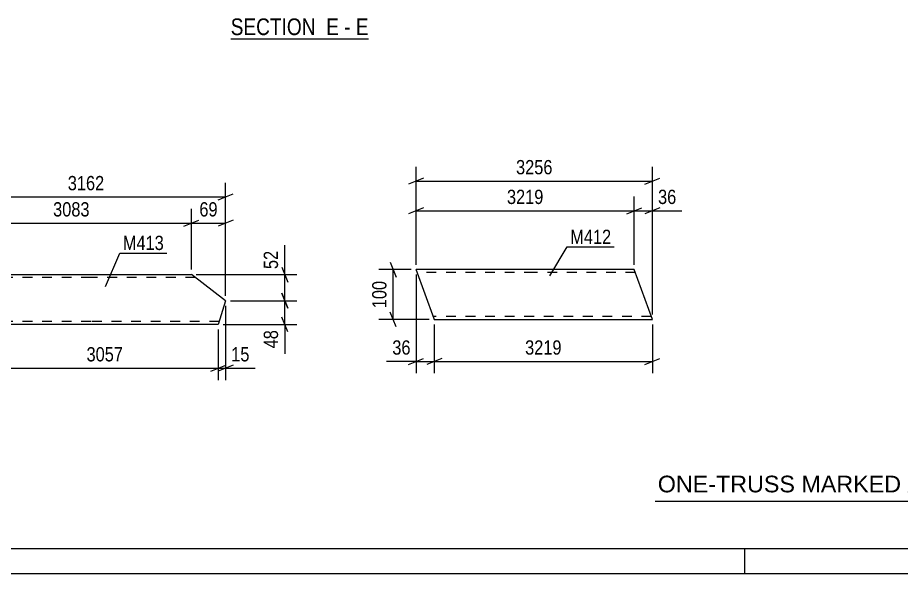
# Model space of a CAD drawing. Header units: millimetres. Extents: x 0 to 841, y 0 to 594.
# Drawn here: x 275.2 to 452.4, y 0 to 111.5 of the extents above; entities that cross this region are included whole.
import ezdxf

# ---------------------------------------------------------------- set-up
doc = ezdxf.new("R2010")
doc.units = ezdxf.units.MM
doc.linetypes.add('DXK_LINE_DOT2', pattern=[3.9198, 1.9599, -1.9599])
doc.styles.add('Arial', font='arial.ttf', dxfattribs={"height": 0.2})
doc.styles.add('Arial Narrow', font='ARIALN.TTF', dxfattribs={"height": 0.2})

# ---------------------------------------------------------------- blocks, each defined once
blk = doc.blocks.new('Unknown-232924716-1133 - 28920')
at = {"color": 5, "linetype": 'Continuous'}
for p, q in [((5, 5), (836, 5)), ((421, 0), (421, 5)), ((0, 0), (841, 0))]:
    blk.add_line(p, q, dxfattribs=at)
blk = doc.blocks.new('Unknown-232924716-15 - 10446')
at = {"color": 6, "linetype": 'Continuous'}
blk.add_line((317.91, 107.24), (345.56, 107.24), dxfattribs=at)
at = {"color": 0, "linetype": 'Continuous'}
for points in [[(336.02, 107.99), (336.02, 111.49), (317.91, 111.49), (317.91, 107.99)], [(339.63, 107.99), (339.63, 111.49), (337.07, 111.49), (337.07, 107.99)], [(341.95, 107.99), (341.95, 111.49), (340.68, 111.49), (340.68, 107.99)], [(345.56, 107.99), (345.56, 111.49), (343, 111.49), (343, 107.99)]]:
    blk.add_wipeout(points, dxfattribs=at)
at = {"color": 7, "linetype": 'Continuous', "style": 'Arial Narrow'}
for s, p in [('SECTION ', (317.91, 107.99)), ('E', (337.07, 107.99)), ('E', (343, 107.99)), ('-', (340.68, 107.99))]:
    blk.add_text(s, height=3.34, dxfattribs=at).set_placement(p)
blk = doc.blocks.new('Part-232924716-19945 - 19944')
at = {"color": 2, "linetype": 'Continuous'}
for p, q in [((358.7, 51.03), (355.09, 60.93)), ((378.73, 60.93), (355.09, 60.93)), ((398.83, 60.93), (378.83, 60.93)), ((402.47, 50.93), (398.83, 60.93)), ((358.73, 50.93), (358.7, 51.03)), ((358.73, 50.93), (378.73, 50.93)), ((378.83, 50.93), (402.47, 50.93))]:
    blk.add_line(p, q, dxfattribs=at)
at = {"color": 7, "linetype": 'DXK_LINE_DOT2'}
for p, q in [((378.73, 60.33), (355.31, 60.33)), ((399.05, 60.33), (378.83, 60.33)), ((378.73, 51.53), (358.51, 51.53)), ((402.25, 51.53), (378.83, 51.53))]:
    blk.add_line(p, q, dxfattribs=at)
blk = doc.blocks.new('Part-232924716-19953 - 19952')
at = {"color": 2, "linetype": 'Continuous'}
for p, q in [((260.92, 56.78), (261.91, 59.93)), ((261.91, 59.93), (289.92, 59.93)), ((290.02, 59.93), (310.02, 59.93)), ((316.9, 54.69), (310.02, 59.93)), ((260.92, 56.78), (269.92, 49.93)), ((316.9, 54.69), (315.41, 49.93)), ((289.92, 49.93), (269.92, 49.93)), ((315.41, 49.93), (290.02, 49.93))]:
    blk.add_line(p, q, dxfattribs=at)
at = {"color": 7, "linetype": 'DXK_LINE_DOT2'}
for p, q in [((289.92, 59.33), (261.72, 59.33)), ((310.81, 59.33), (290.02, 59.33)), ((289.92, 50.53), (269.13, 50.53)), ((315.6, 50.53), (290.02, 50.53))]:
    blk.add_line(p, q, dxfattribs=at)
blk = doc.blocks.new('StraightDimension-232924716-20245 - 19944')
at = {"color": 7, "linetype": 'Continuous'}
for p, q in [((398.83, 61.93), (398.83, 75.6)), ((402.47, 51.93), (402.47, 75.6)), ((397.33, 72.15), (400.33, 73.35)), ((398.83, 72.75), (402.47, 72.75)), ((403.97, 73.35), (400.97, 72.15))]:
    blk.add_line(p, q, dxfattribs=at)
at = {"color": 0}
blk.add_wipeout([(407.85, 73.5), (407.85, 77.7), (402.99, 77.7), (402.99, 73.5)], dxfattribs=at)
at = {"color": 7, "linetype": 'Continuous'}
blk.add_line((402.47, 72.75), (408.38, 72.75), dxfattribs=at)
blk.add_line((402.47, 72.75), (408.38, 72.75), dxfattribs=at)
at = {"color": 3, "style": 'Arial Narrow'}
blk.add_text('36', height=2.863, dxfattribs=at).set_placement((403.59, 74.1))
blk = doc.blocks.new('StraightDimension-232924716-20234 - 19944')
at = {"color": 7, "linetype": 'Continuous'}
for p, q in [((355.09, 61.93), (355.09, 81.56)), ((402.47, 51.93), (402.47, 81.56)), ((356.59, 79.31), (353.59, 78.11)), ((355.09, 78.71), (402.47, 78.71)), ((400.97, 78.11), (403.97, 79.31))]:
    blk.add_line(p, q, dxfattribs=at)
at = {"color": 0}
blk.add_wipeout([(383.04, 79.46), (383.04, 83.66), (374.52, 83.66), (374.52, 79.46)], dxfattribs=at)
at = {"color": 3, "style": 'Arial Narrow'}
blk.add_text('3256', height=2.863, dxfattribs=at).set_placement((375.12, 80.06))
blk = doc.blocks.new('StraightDimension-232924716-20246 - 19944')
at = {"color": 7, "linetype": 'Continuous'}
for p, q in [((355.09, 61.93), (355.09, 75.6)), ((398.83, 61.93), (398.83, 75.6)), ((356.59, 73.35), (353.59, 72.15)), ((355.09, 72.75), (398.83, 72.75)), ((397.33, 72.15), (400.33, 73.35))]:
    blk.add_line(p, q, dxfattribs=at)
at = {"color": 0}
blk.add_wipeout([(381.22, 73.5), (381.22, 77.7), (372.7, 77.7), (372.7, 73.5)], dxfattribs=at)
at = {"color": 3, "style": 'Arial Narrow'}
blk.add_text('3219', height=2.863, dxfattribs=at).set_placement((373.3, 74.1))
blk = doc.blocks.new('StraightDimension-232924716-20272 - 19944')
at = {"color": 7, "linetype": 'Continuous'}
for p, q in [((358.73, 49.93), (358.73, 40.13)), ((402.47, 49.93), (402.47, 40.13)), ((360.23, 43.13), (357.23, 41.93)), ((358.73, 42.53), (402.47, 42.53)), ((400.97, 41.93), (403.97, 43.13))]:
    blk.add_line(p, q, dxfattribs=at)
at = {"color": 0}
blk.add_wipeout([(384.86, 43.28), (384.86, 47.48), (376.34, 47.48), (376.34, 43.28)], dxfattribs=at)
at = {"color": 3, "style": 'Arial Narrow'}
blk.add_text('3219', height=2.863, dxfattribs=at).set_placement((376.94, 43.88))
blk = doc.blocks.new('StraightDimension-232924716-20297 - 19944')
at = {"color": 7, "linetype": 'Continuous'}
for p, q in [((349.89, 62.43), (351.09, 59.43)), ((354.09, 60.93), (347.64, 60.93)), ((350.49, 50.93), (350.49, 60.93)), ((351.09, 49.43), (349.89, 52.43)), ((357.73, 50.93), (347.64, 50.93))]:
    blk.add_line(p, q, dxfattribs=at)
at = {"color": 0}
blk.add_wipeout([(349.74, 59.28), (345.54, 59.28), (345.54, 52.59), (349.74, 52.59)], dxfattribs=at)
at = {"color": 3, "style": 'Arial Narrow'}
blk.add_text('100', height=2.863, rotation=90.0002, dxfattribs=at).set_placement((349.14, 53.19))
blk = doc.blocks.new('StraightDimension-232924716-20273 - 19944')
at = {"color": 7, "linetype": 'Continuous'}
for p, q in [((355.09, 59.93), (355.09, 40.13)), ((358.73, 49.93), (358.73, 40.13)), ((353.59, 41.93), (356.59, 43.13)), ((355.09, 42.53), (358.73, 42.53)), ((360.23, 43.13), (357.23, 41.93))]:
    blk.add_line(p, q, dxfattribs=at)
at = {"color": 0}
blk.add_wipeout([(354.57, 43.28), (354.57, 47.48), (349.71, 47.48), (349.71, 43.28)], dxfattribs=at)
at = {"color": 7, "linetype": 'Continuous'}
blk.add_line((355.09, 42.53), (349.18, 42.53), dxfattribs=at)
blk.add_line((355.09, 42.53), (349.18, 42.53), dxfattribs=at)
at = {"color": 3, "style": 'Arial Narrow'}
blk.add_text('36', height=2.863, dxfattribs=at).set_placement((350.31, 43.88))
blk = doc.blocks.new('StraightDimension-232924716-19970 - 19952')
at = {"color": 7, "linetype": 'Continuous'}
for p, q in [((310.02, 60.93), (310.02, 73.1)), ((316.9, 55.69), (316.9, 73.1)), ((308.52, 69.65), (311.52, 70.85)), ((310.02, 70.25), (316.9, 70.25)), ((318.4, 70.85), (315.4, 69.65))]:
    blk.add_line(p, q, dxfattribs=at)
at = {"color": 0}
blk.add_wipeout([(315.89, 71), (315.89, 75.2), (311.03, 75.2), (311.03, 71)], dxfattribs=at)
at = {"color": 3, "style": 'Arial Narrow'}
blk.add_text('69', height=2.863, dxfattribs=at).set_placement((311.63, 71.6))
blk = doc.blocks.new('StraightDimension-232924716-19959 - 19952')
at = {"color": 7, "linetype": 'Continuous'}
for p, q in [((260.92, 57.78), (260.92, 78.36)), ((316.9, 55.69), (316.9, 78.36)), ((262.42, 76.11), (259.42, 74.91)), ((260.92, 75.51), (316.9, 75.51)), ((315.4, 74.91), (318.4, 76.11))]:
    blk.add_line(p, q, dxfattribs=at)
at = {"color": 0}
blk.add_wipeout([(293.17, 76.26), (293.17, 80.46), (284.65, 80.46), (284.65, 76.26)], dxfattribs=at)
at = {"color": 3, "style": 'Arial Narrow'}
blk.add_text('3162', height=2.863, dxfattribs=at).set_placement((285.25, 76.86))
blk = doc.blocks.new('StraightDimension-232924716-19971 - 19952')
at = {"color": 7, "linetype": 'Continuous'}
for p, q in [((261.91, 60.93), (261.91, 73.1)), ((310.02, 60.93), (310.02, 73.1)), ((263.41, 70.85), (260.41, 69.65)), ((261.91, 70.25), (310.02, 70.25)), ((308.52, 69.65), (311.52, 70.85))]:
    blk.add_line(p, q, dxfattribs=at)
at = {"color": 0}
blk.add_wipeout([(290.22, 71), (290.22, 75.2), (281.71, 75.2), (281.71, 71)], dxfattribs=at)
at = {"color": 3, "style": 'Arial Narrow'}
blk.add_text('3083', height=2.863, dxfattribs=at).set_placement((282.31, 71.6))
blk = doc.blocks.new('StraightDimension-232924716-20030 - 19952')
at = {"color": 7, "linetype": 'Continuous'}
for p, q in [((316.9, 53.69), (316.9, 38.77)), ((315.41, 48.93), (315.41, 38.77)), ((313.91, 40.57), (316.91, 41.77)), ((318.4, 41.77), (315.4, 40.57)), ((315.41, 41.17), (316.9, 41.17))]:
    blk.add_line(p, q, dxfattribs=at)
at = {"color": 0}
blk.add_wipeout([(322.28, 41.92), (322.28, 46.12), (317.42, 46.12), (317.42, 41.92)], dxfattribs=at)
at = {"color": 7, "linetype": 'Continuous'}
blk.add_line((316.9, 41.17), (322.8, 41.17), dxfattribs=at)
blk.add_line((316.9, 41.17), (322.8, 41.17), dxfattribs=at)
at = {"color": 3, "style": 'Arial Narrow'}
blk.add_text('15', height=2.863, dxfattribs=at).set_placement((318.02, 42.52))
blk = doc.blocks.new('StraightDimension-232924716-20031 - 19952')
at = {"color": 7, "linetype": 'Continuous'}
for p, q in [((269.92, 48.93), (269.92, 38.77)), ((315.41, 48.93), (315.41, 38.77)), ((271.42, 41.77), (268.42, 40.57)), ((269.92, 41.17), (315.41, 41.17)), ((313.91, 40.57), (316.91, 41.77))]:
    blk.add_line(p, q, dxfattribs=at)
at = {"color": 0}
blk.add_wipeout([(296.92, 41.92), (296.92, 46.12), (288.41, 46.12), (288.41, 41.92)], dxfattribs=at)
at = {"color": 3, "style": 'Arial Narrow'}
blk.add_text('3057', height=2.863, dxfattribs=at).set_placement((289.01, 42.52))
blk = doc.blocks.new('StraightDimension-232924716-20153 - 19952')
at = {"color": 7, "linetype": 'Continuous'}
for p, q in [((328.15, 61.43), (329.35, 58.43)), ((311.02, 59.93), (331.15, 59.93)), ((328.75, 54.69), (328.75, 59.93)), ((329.35, 53.19), (328.15, 56.19)), ((317.9, 54.69), (331.15, 54.69))]:
    blk.add_line(p, q, dxfattribs=at)
at = {"color": 0}
blk.add_wipeout([(328, 65.31), (323.8, 65.31), (323.8, 60.45), (328, 60.45)], dxfattribs=at)
at = {"color": 7, "linetype": 'Continuous'}
blk.add_line((328.75, 59.93), (328.75, 65.83), dxfattribs=at)
blk.add_line((328.75, 59.93), (328.75, 65.83), dxfattribs=at)
at = {"color": 3, "style": 'Arial Narrow'}
blk.add_text('52', height=2.863, rotation=90.0002, dxfattribs=at).set_placement((327.4, 61.05))
blk = doc.blocks.new('StraightDimension-232924716-20154 - 19952')
at = {"color": 7, "linetype": 'Continuous'}
for p, q in [((328.15, 56.19), (329.35, 53.19)), ((317.9, 54.69), (331.15, 54.69)), ((328.75, 49.93), (328.75, 54.69)), ((329.35, 48.43), (328.15, 51.43)), ((316.41, 49.93), (331.15, 49.93))]:
    blk.add_line(p, q, dxfattribs=at)
at = {"color": 0}
blk.add_wipeout([(328, 49.4), (323.8, 49.4), (323.8, 44.54), (328, 44.54)], dxfattribs=at)
at = {"color": 7, "linetype": 'Continuous'}
blk.add_line((328.75, 49.93), (328.75, 44.02), dxfattribs=at)
blk.add_line((328.75, 49.93), (328.75, 44.02), dxfattribs=at)
at = {"color": 3, "style": 'Arial Narrow'}
blk.add_text('48', height=2.863, rotation=90.0002, dxfattribs=at).set_placement((327.4, 45.14))
blk = doc.blocks.new('Unknown-232924716-30905 - 28920')
at = {"color": 7, "linetype": 'Continuous'}
blk.add_line((403, 14.5), (473, 14.5), dxfattribs=at)
at = {"color": 7, "style": 'Arial'}
blk.add_text('ONE-TRUSS MARKED AS TR50', height=3.3428, dxfattribs=at).set_placement((403.54, 16.25))
blk = doc.blocks.new('Mark-232924716-20097 - 19944')
at = {"color": 0}
blk.add_wipeout([(394.21, 66.08), (394.21, 69.08), (385.98, 69.08), (385.98, 66.08)], dxfattribs=at)
blk.add_wipeout([(394.21, 66.08), (394.21, 69.08), (385.98, 69.08), (385.98, 66.08)], dxfattribs=at)
at = {"color": 30, "linetype": 'Continuous'}
for p, q in [((381.9, 59.68), (385.38, 65.48)), ((385.38, 65.48), (394.81, 65.48))]:
    blk.add_line(p, q, dxfattribs=at)
at = {"color": 3, "style": 'Arial Narrow'}
blk.add_text('M412', height=2.863, dxfattribs=at).set_placement((385.98, 66.08))
blk = doc.blocks.new('Mark-232924716-20088 - 19952')
at = {"color": 0}
blk.add_wipeout([(304.51, 64.87), (304.51, 67.87), (296.29, 67.87), (296.29, 64.87)], dxfattribs=at)
blk.add_wipeout([(304.51, 64.87), (304.51, 67.87), (296.29, 67.87), (296.29, 64.87)], dxfattribs=at)
at = {"color": 30, "linetype": 'Continuous'}
for p, q in [((292.84, 57.54), (295.69, 64.27)), ((295.69, 64.27), (305.11, 64.27))]:
    blk.add_line(p, q, dxfattribs=at)
at = {"color": 3, "style": 'Arial Narrow'}
blk.add_text('M413', height=2.863, dxfattribs=at).set_placement((296.29, 64.87))

msp = doc.modelspace()

# ---------------------------------------------------------------- block references
for name in ['Unknown-232924716-1133 - 28920', 'Part-232924716-19945 - 19944', 'Part-232924716-19953 - 19952', 'Unknown-232924716-30905 - 28920']:
    msp.add_blockref(name, (0, 0))

# ---------------------------------------------------------------- next in the draw order: block references
for name in ['Unknown-232924716-15 - 10446', 'StraightDimension-232924716-20245 - 19944', 'StraightDimension-232924716-19970 - 19952', 'StraightDimension-232924716-20030 - 19952', 'StraightDimension-232924716-20272 - 19944']:
    msp.add_blockref(name, (0, 0))

# ---------------------------------------------------------------- next in the draw order: block references
for name in ['StraightDimension-232924716-20234 - 19944', 'StraightDimension-232924716-19959 - 19952', 'StraightDimension-232924716-20031 - 19952']:
    msp.add_blockref(name, (0, 0))

# ---------------------------------------------------------------- next in the draw order: block references
for name in ['StraightDimension-232924716-20246 - 19944', 'StraightDimension-232924716-19971 - 19952']:
    msp.add_blockref(name, (0, 0))

# ---------------------------------------------------------------- next in the draw order: block references
for name in ['Mark-232924716-20088 - 19952', 'Mark-232924716-20097 - 19944', 'StraightDimension-232924716-20153 - 19952', 'StraightDimension-232924716-20297 - 19944']:
    msp.add_blockref(name, (0, 0))

# ---------------------------------------------------------------- next in the draw order: block references
for name in ['StraightDimension-232924716-20273 - 19944', 'StraightDimension-232924716-20154 - 19952']:
    msp.add_blockref(name, (0, 0))

doc.saveas('drawing.dxf')
